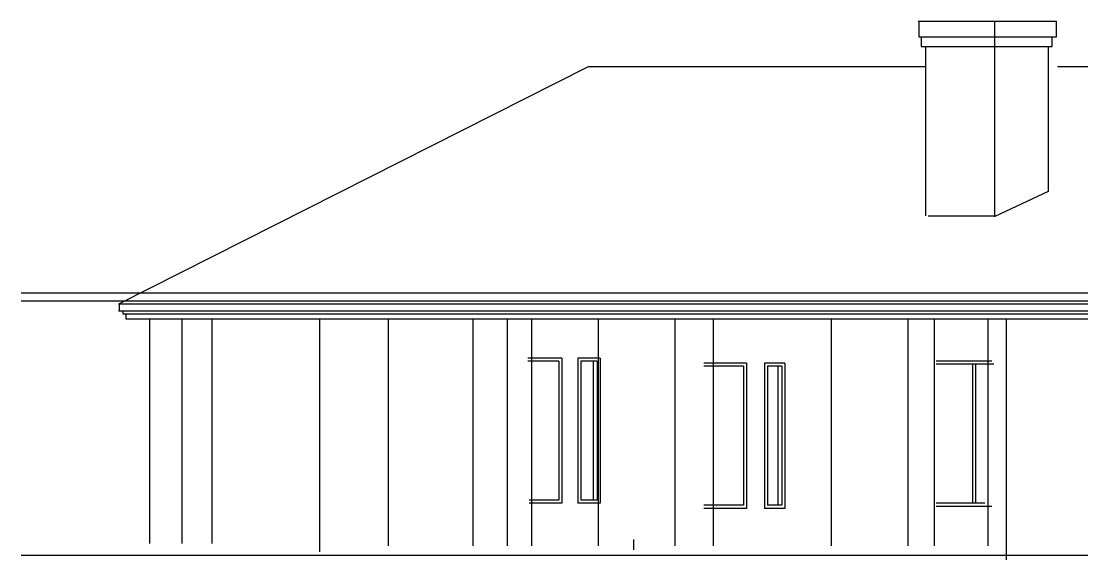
# Model space of a CAD drawing. Extents: x -92740 to -63661, y -15771 to -4391.
# Drawn here: x -87608 to -87082, y -13021 to -12754 of the extents above; entities that cross this region are included whole.
import ezdxf

# ---------------------------------------------------------------- set-up
doc = ezdxf.new("R2010")
doc.units = 0
doc.header["$MEASUREMENT"] = 0
doc.layers.add('ELEVATIONS', color=7, linetype='Continuous')

msp = doc.modelspace()

# ---------------------------------------------------------------- linework, layer by layer
at = {"layer": 'ELEVATIONS', "color": 8, "linetype": 'Continuous', "ltscale": 12}
for p, q in [((-87163.5, -12753.5), (-87095, -12753.5)), ((-87163, -12761.5), (-87163, -12753.5)), ((-87125.64, -12753.5), (-87125.64, -12850.41)), ((-87095, -12753.5), (-87095, -12761.5)), ((-87095, -12761.5), (-87163, -12761.5)), ((-87162, -12761.5), (-87162, -12766)), ((-87162, -12766), (-87097, -12766)), ((-87159.75, -12766), (-87159.75, -12850)), ((-87099, -12766), (-87099, -12837.91)), ((-87097, -12766), (-87097, -12761.5)), ((-87326.91, -12776.19), (-87559.5, -12893.75)), ((-87159.5, -12776.19), (-87326.91, -12776.19)), ((-86810.88, -12776.19), (-87094.5, -12776.19)), ((-87099, -12837.91), (-87125.48, -12850.34)), ((-87158.5, -12850), (-87125.5, -12850)), ((-87548.82, -12897.25), (-87559.51, -12897.25)), ((-86960, -12893.75), (-87559.5, -12893.75)), ((-87559.25, -12893.62), (-87559.25, -12897.25)), ((-87557.5, -12897), (-87557.5, -12898.5)), ((-86959, -12897.25), (-87548.82, -12897.25)), ((-87548.82, -12898.69), (-87557.5, -12898.69)), ((-87556, -12898.5), (-87556, -12901)), ((-87548.82, -12901.19), (-87556, -12901.19)), ((-86957.5, -12898.69), (-87548.82, -12898.69)), ((-86957.5, -12901.19), (-87548.82, -12901.19)), ((-87544.27, -12901.19), (-87544.27, -13012.5)), ((-87528.27, -12901.19), (-87528.27, -13012.5)), ((-87513.27, -12901.19), (-87513.27, -13012.5)), ((-87460.01, -12901.19), (-87460.01, -13016.5)), ((-87426, -12901.19), (-87426, -13013.5)), ((-87384, -12901.19), (-87384, -13013.5)), ((-87367, -12901.19), (-87367, -13013.5)), ((-87355, -12901.19), (-87355, -13013.5)), ((-87322, -12901.19), (-87322, -13013.5)), ((-87284, -12901.19), (-87284, -13013.5)), ((-87265, -12901.19), (-87265, -13013.5)), ((-87206.5, -12901.19), (-87206.5, -13013.5)), ((-87168.5, -12901.19), (-87168.5, -13013.5)), ((-87155.5, -12901.19), (-87155.5, -13013.5)), ((-87129, -12901.19), (-87129, -13013.5)), ((-87119.91, -12901.19), (-87119.91, -13020.5)), ((-87340, -12920.5), (-87356.75, -12920.5)), ((-87341.5, -12922), (-87356.75, -12922)), ((-87341.5, -12922), (-87341.5, -12991)), ((-87340, -12920.5), (-87340, -12992.5)), ((-87321, -12920.5), (-87332, -12920.5)), ((-87332, -12920.5), (-87332, -12992.5)), ((-87322.5, -12922), (-87330.5, -12922)), ((-87330.5, -12922), (-87330.5, -12991)), ((-87324.5, -12922), (-87324.5, -12991)), ((-87322.5, -12922), (-87322.5, -12991)), ((-87321, -12920.5), (-87321, -12992.5)), ((-87284, -12923), (-87284, -12993.5)), ((-87248.5, -12923), (-87269.58, -12923)), ((-87248.5, -12923), (-87248.5, -12995)), ((-87229.5, -12923), (-87239.5, -12923)), ((-87239.5, -12923), (-87239.5, -12995)), ((-87229.5, -12923), (-87229.5, -12995)), ((-87127, -12922), (-87154.58, -12922)), ((-87126, -12923.5), (-87154.58, -12923.5)), ((-87136.5, -12923.5), (-87136.5, -12992.5)), ((-87135, -12923.5), (-87135, -12992.5)), ((-87250, -12924.5), (-87269.58, -12924.5)), ((-87250, -12924.5), (-87250, -12993.5)), ((-87231, -12924.5), (-87238, -12924.5)), ((-87238, -12924.5), (-87238, -12993.5)), ((-87233, -12924.5), (-87233, -12993.5)), ((-87231, -12924.5), (-87231, -12993.5)), ((-87341.5, -12991), (-87356.13, -12991)), ((-87340, -12992.5), (-87356.13, -12992.5)), ((-87321, -12992.5), (-87332, -12992.5)), ((-87322.5, -12991), (-87330.5, -12991)), ((-87130.5, -12992.5), (-87154.58, -12992.5)), ((-87250, -12993.5), (-87269.58, -12993.5)), ((-87248.5, -12995), (-87269.58, -12995)), ((-87229.5, -12995), (-87239.5, -12995)), ((-87231, -12993.5), (-87238, -12993.5)), ((-87127, -12994), (-87154.58, -12994)), ((-87304.41, -13010.5), (-87304.41, -13015.5))]:
    msp.add_line(p, q, dxfattribs=at)
at = {"layer": 'ELEVATIONS', "color": 2, "linetype": 'Continuous', "ltscale": 12}
for p, q in [((-87607.77, -12888.19), (-86649.03, -12888.19)), ((-87607.77, -12892.19), (-86646.9, -12892.19))]:
    msp.add_line(p, q, dxfattribs=at)
at = {"layer": 'ELEVATIONS', "color": 1, "linetype": 'Continuous', "ltscale": 12}
msp.add_line((-87607.77, -13018.19), (-86642.18, -13018.19), dxfattribs=at)

doc.saveas('drawing.dxf')
